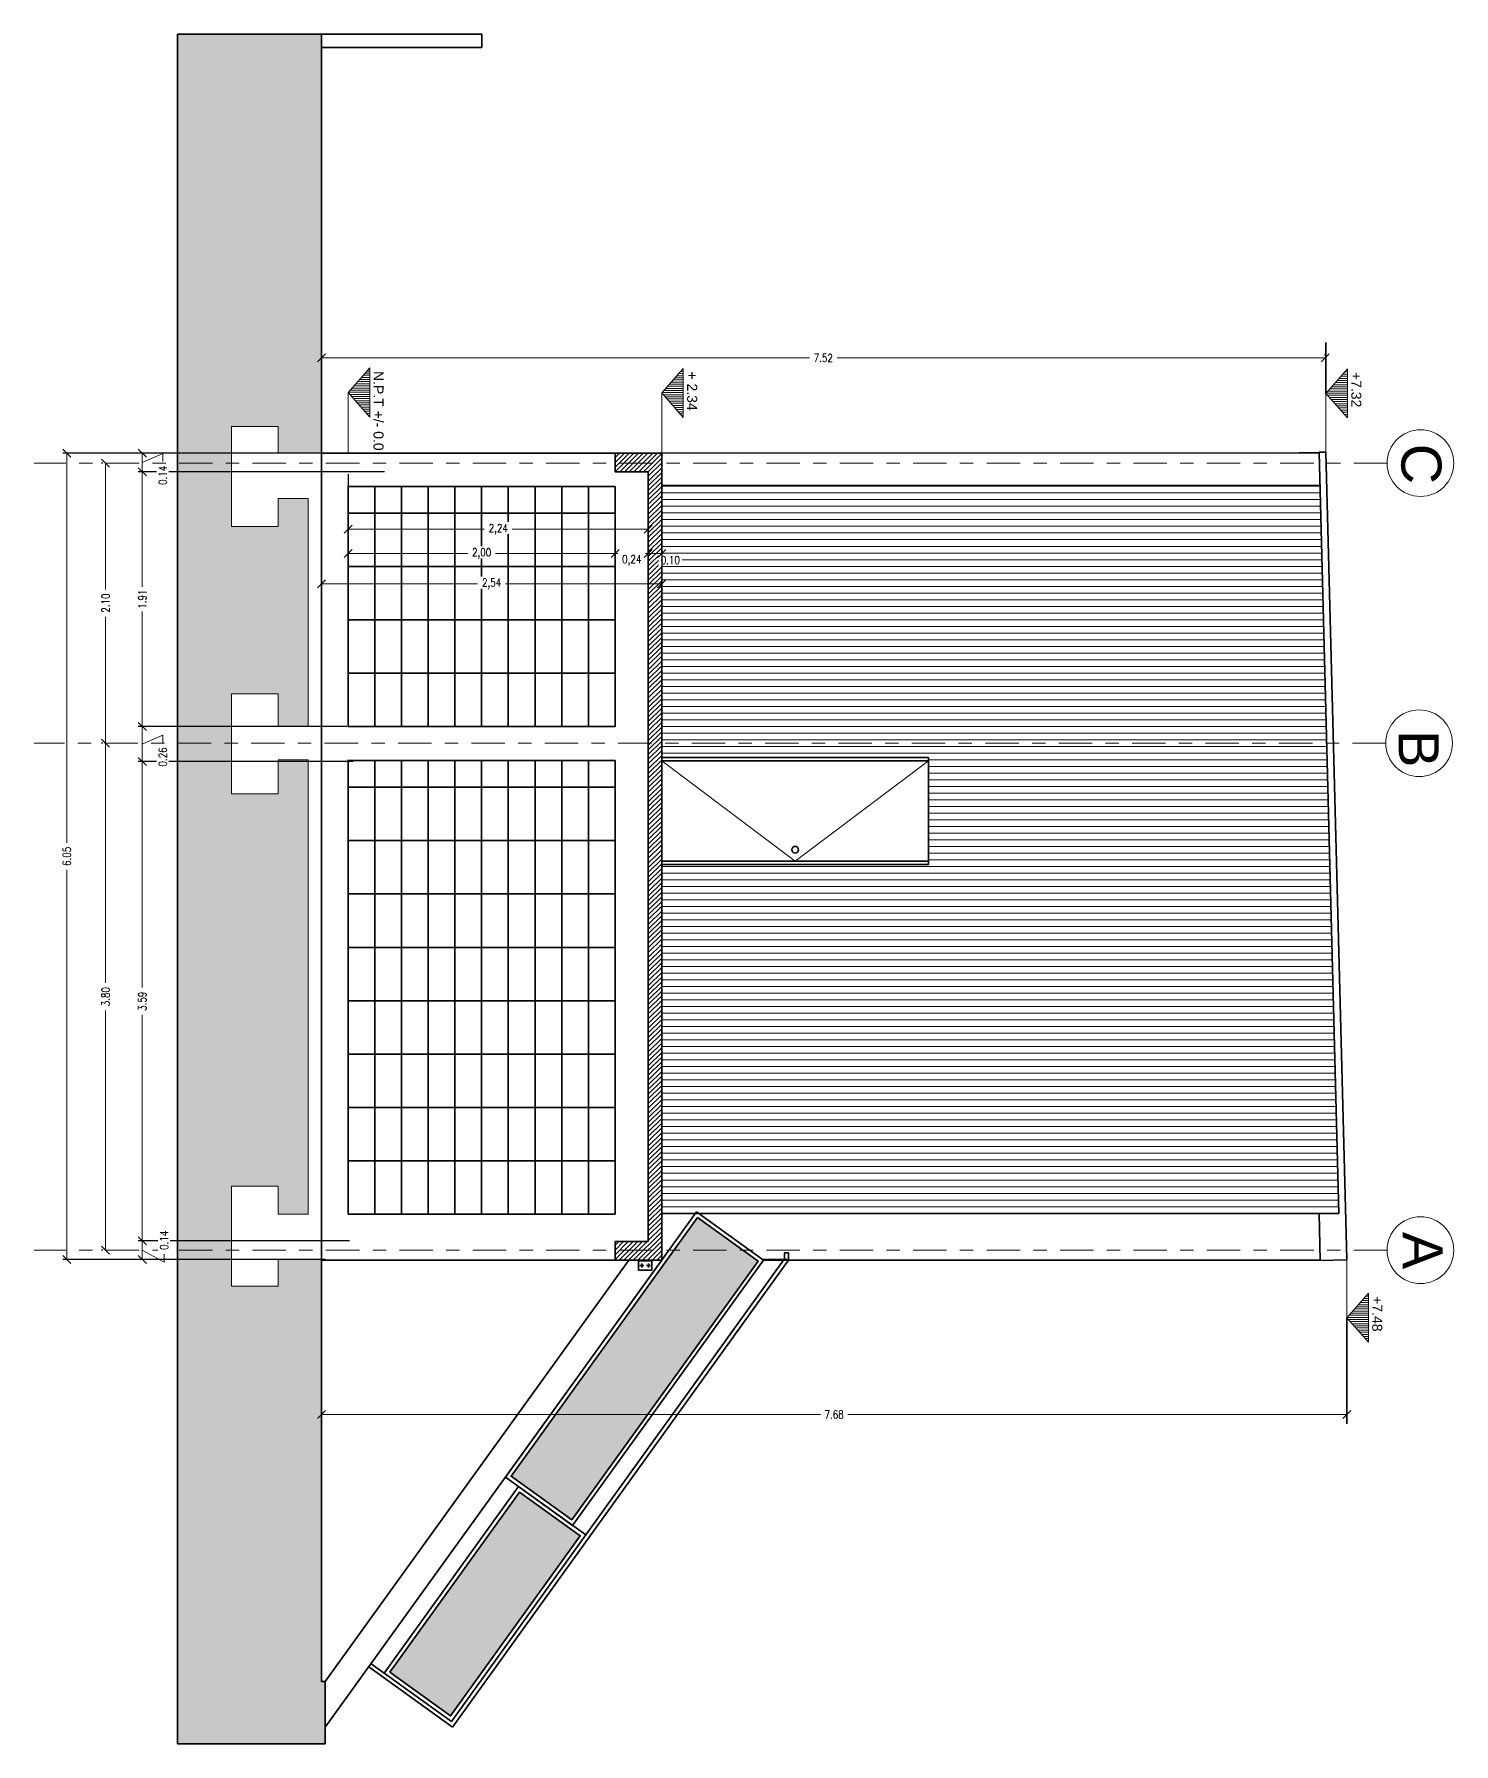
# Model space of a CAD drawing. Header units: metres. Extents: x -89 to 15, y -108 to -10.
# Drawn here: x -74.06 to -63.43, y -22.82 to -10 of the extents above; entities that cross this region are included whole.
import ezdxf

# ---------------------------------------------------------------- set-up
doc = ezdxf.new("R2010")
doc.units = ezdxf.units.M
doc.header["$LTSCALE"] = 5
doc.header["$MEASUREMENT"] = 0
doc.linetypes.add('CENTER', pattern=[2, 1.25, -0.25, 0.25, -0.25])
doc.layers.get('0').update_dxf_attribs({"color": 30})
for name, color, linetype, lineweight in [('A-ANNO-DIMS', 3, 'Continuous', 18), ('A-ANNO-SYMB', 3, 'Continuous', 18), ('A-ANNO-TEXT', 3, 'Continuous', 18), ('A-ELEV-MBE1', 7, 'Continuous', 35), ('A-SECT-MCUT', 7, 'Continuous', 35), ('A-SECT-PATT', 8, 'Continuous', 18)]:
    doc.layers.add(name, color=color, linetype=linetype, lineweight=lineweight)
doc.styles.add('E-ARIAL', font='arial.ttf')
doc.styles.add('E-ROMANS', font='romans.shx', dxfattribs={"width": 0.8})
doc.dimstyles.new('E-0050_TICK_12', dxfattribs={"dimscale": 0.001, "dimtxt": 60, "dimasz": 60, "dimexe": 30, "dimexo": 20, "dimgap": 30, "dimtad": 0, "dimzin": 0, "dimdsep": 46, "dimtxsty": 'E-ROMANS', "dimblk": 'OBLIQUE', "dimcen": 30, "dimclrd": 256, "dimclre": 256, "dimclrt": 256, "dimadec": 0, "dimazin": 0, "dimtfac": 1, "dimtmove": 1, "dimatfit": 3, "dimldrblk": 'OPEN90', "dimfxl": 1, "dimtfill": 1, "dimtolj": 1, "dimtzin": 0, "dimlwd": -1, "dimarcsym": 0})

# ---------------------------------------------------------------- blocks, each defined once
blk = doc.blocks.new('_Oblique')
at = {"color": 0, "linetype": 'ByBlock', "lineweight": -2}
blk.add_line((-0.5, -0.5), (0.5, 0.5), dxfattribs=at)
blk = doc.blocks.new('*D173')
at = {"layer": 'A-ANNO-DIMS', "lineweight": -2, "transparency": 16777216}
for p, q in [((-73.548, -13.22), (-73.558, -13.22)), ((-73.548, -15.32), (-73.558, -15.32))]:
    blk.add_line(p, q, dxfattribs=at)
at = {"layer": 'A-ANNO-DIMS', "transparency": 16777216}
for p, q in [((-73.528, -13.22), (-73.528, -14.167)), ((-73.528, -15.32), (-73.528, -14.373))]:
    blk.add_line(p, q, dxfattribs=at)
at = {"layer": 'A-ANNO-DIMS', "transparency": 16777216, "xscale": 0.06, "yscale": 0.06, "zscale": 0.06}
for p, rotation in [((-73.528, -13.22), 90), ((-73.528, -15.32), 270)]:
    blk.add_blockref('_Oblique', p, dxfattribs=dict(at, rotation=rotation))
at = {"layer": 'A-ANNO-DIMS', "transparency": 16777216, "insert": (-73.528, -14.27), "char_height": 0.06, "attachment_point": 5, "rotation": 90, "style": 'E-ROMANS', "bg_fill": 3, "box_fill_scale": 1.25, "bg_fill_color": 256, "bg_fill_true_color": 13158600, "bg_fill_transparency": 0}
blk.add_mtext('\\A1;2.10', dxfattribs=at)
blk = doc.blocks.new('_Open90')
at = {"color": 0, "linetype": 'ByBlock', "lineweight": -2}
for p, q in [((0, 0), (-1, 0)), ((-0.5, 0.5), (0, 0)), ((0, 0), (-0.5, -0.5))]:
    blk.add_line(p, q, dxfattribs=at)
blk = doc.blocks.new('*D174')
at = {"layer": 'A-ANNO-DIMS', "lineweight": -2, "transparency": 16777216}
for p, q in [((-73.548, -15.32), (-73.558, -15.32)), ((-73.548, -19.12), (-73.558, -19.12))]:
    blk.add_line(p, q, dxfattribs=at)
at = {"layer": 'A-ANNO-DIMS', "transparency": 16777216}
for p, q in [((-73.528, -15.32), (-73.528, -17.117)), ((-73.528, -19.12), (-73.528, -17.323))]:
    blk.add_line(p, q, dxfattribs=at)
at = {"layer": 'A-ANNO-DIMS', "transparency": 16777216, "xscale": 0.06, "yscale": 0.06, "zscale": 0.06}
for p, rotation in [((-73.528, -15.32), 90), ((-73.528, -19.12), 270)]:
    blk.add_blockref('_Oblique', p, dxfattribs=dict(at, rotation=rotation))
at = {"layer": 'A-ANNO-DIMS', "transparency": 16777216, "insert": (-73.528, -17.22), "char_height": 0.06, "attachment_point": 5, "rotation": 90, "style": 'E-ROMANS', "bg_fill": 3, "box_fill_scale": 1.25, "bg_fill_color": 256, "bg_fill_true_color": 13158600, "bg_fill_transparency": 0}
blk.add_mtext('\\A1;3.80', dxfattribs=at)
blk = doc.blocks.new('*D175')
at = {"layer": 'A-ANNO-DIMS', "lineweight": -2, "transparency": 16777216}
for p, q in [((-71.722, -13.285), (-73.283, -13.285)), ((-71.722, -15.195), (-73.283, -15.195))]:
    blk.add_line(p, q, dxfattribs=at)
at = {"layer": 'A-ANNO-DIMS', "transparency": 16777216}
for p, q in [((-73.253, -13.285), (-73.253, -14.147)), ((-73.253, -15.195), (-73.253, -14.333))]:
    blk.add_line(p, q, dxfattribs=at)
at = {"layer": 'A-ANNO-DIMS', "transparency": 16777216, "xscale": 0.06, "yscale": 0.06, "zscale": 0.06}
for p, rotation in [((-73.253, -13.285), 90), ((-73.253, -15.195), 270)]:
    blk.add_blockref('_Oblique', p, dxfattribs=dict(at, rotation=rotation))
at = {"layer": 'A-ANNO-DIMS', "transparency": 16777216, "insert": (-73.253, -14.24), "char_height": 0.06, "attachment_point": 5, "rotation": 90, "style": 'E-ROMANS', "bg_fill": 3, "box_fill_scale": 1.25, "bg_fill_color": 256, "bg_fill_true_color": 13158600, "bg_fill_transparency": 0}
blk.add_mtext('\\A1;1.91', dxfattribs=at)
blk = doc.blocks.new('*D176')
at = {"layer": 'A-ANNO-DIMS', "lineweight": -2, "transparency": 16777216}
for p, q in [((-71.674, -15.458), (-73.283, -15.458)), ((-71.7, -19.05), (-73.283, -19.05))]:
    blk.add_line(p, q, dxfattribs=at)
at = {"layer": 'A-ANNO-DIMS', "transparency": 16777216}
for p, q in [((-73.253, -15.458), (-73.253, -17.152)), ((-73.253, -19.05), (-73.253, -17.356))]:
    blk.add_line(p, q, dxfattribs=at)
at = {"layer": 'A-ANNO-DIMS', "transparency": 16777216, "xscale": 0.06, "yscale": 0.06, "zscale": 0.06}
for p, rotation in [((-73.253, -15.458), 90), ((-73.253, -19.05), 270)]:
    blk.add_blockref('_Oblique', p, dxfattribs=dict(at, rotation=rotation))
at = {"layer": 'A-ANNO-DIMS', "transparency": 16777216, "insert": (-73.253, -17.254), "char_height": 0.06, "attachment_point": 5, "rotation": 90, "style": 'E-ROMANS', "bg_fill": 3, "box_fill_scale": 1.25, "bg_fill_color": 256, "bg_fill_true_color": 13158600, "bg_fill_transparency": 0}
blk.add_mtext('\\A1;3.59', dxfattribs=at)
blk = doc.blocks.new('*D177')
at = {"layer": 'A-ANNO-DIMS', "lineweight": -2, "transparency": 16777216}
for p, q in [((-71.7, -19.05), (-73.283, -19.05)), ((-71.881, -19.19), (-73.283, -19.19))]:
    blk.add_line(p, q, dxfattribs=at)
at = {"layer": 'A-ANNO-DIMS', "transparency": 16777216}
for p, q in [((-73.253, -19.05), (-73.253, -19.19)), ((-73.253, -19.12), (-73.09, -19.21)), ((-73.09, -19.21), (-73.09, -19.15))]:
    blk.add_line(p, q, dxfattribs=at)
at = {"layer": 'A-ANNO-DIMS', "transparency": 16777216, "xscale": 0.06, "yscale": 0.06, "zscale": 0.06}
for p, rotation in [((-73.253, -19.05), 90), ((-73.253, -19.19), 270)]:
    blk.add_blockref('_Oblique', p, dxfattribs=dict(at, rotation=rotation))
at = {"layer": 'A-ANNO-DIMS', "transparency": 16777216, "insert": (-73.09, -19.046), "char_height": 0.06, "attachment_point": 5, "rotation": 90, "style": 'E-ROMANS', "bg_fill": 3, "box_fill_scale": 1.25, "bg_fill_color": 256, "bg_fill_true_color": 13158600, "bg_fill_transparency": 0}
blk.add_mtext('\\A1;0.14', dxfattribs=at)
blk = doc.blocks.new('*D178')
at = {"layer": 'A-ANNO-DIMS', "lineweight": -2, "transparency": 16777216}
for p, q in [((-73.273, -15.195), (-73.283, -15.195)), ((-73.273, -15.458), (-73.283, -15.458))]:
    blk.add_line(p, q, dxfattribs=at)
at = {"layer": 'A-ANNO-DIMS', "transparency": 16777216}
for p, q in [((-73.253, -15.195), (-73.253, -15.458)), ((-73.253, -15.326), (-73.1, -15.26)), ((-73.1, -15.26), (-73.1, -15.32))]:
    blk.add_line(p, q, dxfattribs=at)
at = {"layer": 'A-ANNO-DIMS', "transparency": 16777216, "xscale": 0.06, "yscale": 0.06, "zscale": 0.06}
for p, rotation in [((-73.253, -15.195), 90), ((-73.253, -15.458), 270)]:
    blk.add_blockref('_Oblique', p, dxfattribs=dict(at, rotation=rotation))
at = {"layer": 'A-ANNO-DIMS', "transparency": 16777216, "insert": (-73.1, -15.423), "char_height": 0.06, "attachment_point": 5, "rotation": 90, "style": 'E-ROMANS', "bg_fill": 3, "box_fill_scale": 1.25, "bg_fill_color": 256, "bg_fill_true_color": 13158600, "bg_fill_transparency": 0}
blk.add_mtext('\\A1;0.26', dxfattribs=at)
blk = doc.blocks.new('*D179')
at = {"layer": 'A-ANNO-DIMS', "lineweight": -2, "transparency": 16777216}
for p, q in [((-71.439, -13.145), (-73.283, -13.145)), ((-71.439, -13.285), (-73.283, -13.285))]:
    blk.add_line(p, q, dxfattribs=at)
at = {"layer": 'A-ANNO-DIMS', "transparency": 16777216}
for p, q in [((-73.253, -13.285), (-73.253, -13.145)), ((-73.253, -13.215), (-73.1, -13.147)), ((-73.1, -13.147), (-73.1, -13.207))]:
    blk.add_line(p, q, dxfattribs=at)
at = {"layer": 'A-ANNO-DIMS', "transparency": 16777216, "xscale": 0.06, "yscale": 0.06, "zscale": 0.06}
for p, rotation in [((-73.253, -13.145), 90), ((-73.253, -13.285), 270)]:
    blk.add_blockref('_Oblique', p, dxfattribs=dict(at, rotation=rotation))
at = {"layer": 'A-ANNO-DIMS', "transparency": 16777216, "insert": (-73.1, -13.312), "char_height": 0.06, "attachment_point": 5, "rotation": 90, "style": 'E-ROMANS', "bg_fill": 3, "box_fill_scale": 1.25, "bg_fill_color": 256, "bg_fill_true_color": 13158600, "bg_fill_transparency": 0}
blk.add_mtext('\\A1;0.14', dxfattribs=at)
blk = doc.blocks.new('*D180')
at = {"layer": 'A-ANNO-DIMS', "lineweight": -2, "transparency": 16777216}
for p, q in [((-72.08, -13.145), (-73.849, -13.145)), ((-72.106, -19.19), (-73.849, -19.19))]:
    blk.add_line(p, q, dxfattribs=at)
at = {"layer": 'A-ANNO-DIMS', "transparency": 16777216}
for p, q in [((-73.819, -13.145), (-73.819, -16.066)), ((-73.819, -19.19), (-73.819, -16.27))]:
    blk.add_line(p, q, dxfattribs=at)
at = {"layer": 'A-ANNO-DIMS', "transparency": 16777216, "xscale": 0.06, "yscale": 0.06, "zscale": 0.06}
for p, rotation in [((-73.819, -13.145), 90), ((-73.819, -19.19), 270)]:
    blk.add_blockref('_Oblique', p, dxfattribs=dict(at, rotation=rotation))
at = {"layer": 'A-ANNO-DIMS', "transparency": 16777216, "insert": (-73.819, -16.168), "char_height": 0.06, "attachment_point": 5, "rotation": 90, "style": 'E-ROMANS', "bg_fill": 3, "box_fill_scale": 1.25, "bg_fill_color": 256, "bg_fill_true_color": 13158600, "bg_fill_transparency": 0}
blk.add_mtext('\\A1;6.05', dxfattribs=at)
blk = doc.blocks.new('*D181')
at = {"layer": 'A-ANNO-DIMS', "lineweight": -2, "transparency": 16777216}
for p, q in [((-71.911, -20.275), (-71.911, -20.382)), ((-64.229, -20.275), (-64.229, -20.382))]:
    blk.add_line(p, q, dxfattribs=at)
at = {"layer": 'A-ANNO-DIMS', "transparency": 16777216}
for p, q in [((-71.911, -20.352), (-68.173, -20.352)), ((-64.229, -20.352), (-67.967, -20.352))]:
    blk.add_line(p, q, dxfattribs=at)
at = {"layer": 'A-ANNO-DIMS', "transparency": 16777216, "xscale": 0.06, "yscale": 0.06, "zscale": 0.06, "rotation": 180}
blk.add_blockref('_Oblique', (-71.911, -20.352), dxfattribs=at)
at = {"layer": 'A-ANNO-DIMS', "transparency": 16777216, "xscale": 0.06, "yscale": 0.06, "zscale": 0.06}
blk.add_blockref('_Oblique', (-64.229, -20.352), dxfattribs=at)
at = {"layer": 'A-ANNO-DIMS', "transparency": 16777216, "insert": (-68.07, -20.352), "char_height": 0.06, "attachment_point": 5, "style": 'E-ROMANS', "bg_fill": 3, "box_fill_scale": 1.25, "bg_fill_color": 256, "bg_fill_true_color": 13158600, "bg_fill_transparency": 0}
blk.add_mtext('\\A1;7.68', dxfattribs=at)
blk = doc.blocks.new('*D182')
at = {"layer": 'A-ANNO-DIMS', "lineweight": -2, "transparency": 16777216}
for p, q in [((-71.911, -12.412), (-71.911, -12.402)), ((-64.392, -12.412), (-64.392, -12.402))]:
    blk.add_line(p, q, dxfattribs=at)
at = {"layer": 'A-ANNO-DIMS', "transparency": 16777216}
for p, q in [((-71.911, -12.432), (-68.255, -12.432)), ((-64.392, -12.432), (-68.048, -12.432))]:
    blk.add_line(p, q, dxfattribs=at)
at = {"layer": 'A-ANNO-DIMS', "transparency": 16777216, "xscale": 0.06, "yscale": 0.06, "zscale": 0.06, "rotation": 180}
blk.add_blockref('_Oblique', (-71.911, -12.432), dxfattribs=at)
at = {"layer": 'A-ANNO-DIMS', "transparency": 16777216, "xscale": 0.06, "yscale": 0.06, "zscale": 0.06}
blk.add_blockref('_Oblique', (-64.392, -12.432), dxfattribs=at)
at = {"layer": 'A-ANNO-DIMS', "transparency": 16777216, "insert": (-68.151, -12.432), "char_height": 0.06, "attachment_point": 5, "style": 'E-ROMANS', "bg_fill": 3, "box_fill_scale": 1.25, "bg_fill_color": 256, "bg_fill_true_color": 13158600, "bg_fill_transparency": 0}
blk.add_mtext('\\A1;7.52', dxfattribs=at)
blk = doc.blocks.new('*D243')
at = {"layer": 'A-ANNO-DIMS', "lineweight": -2, "transparency": 16777216}
for p, q in [((-69.462, -13.672), (-69.462, -13.928)), ((-69.362, -13.672), (-69.362, -13.928))]:
    blk.add_line(p, q, dxfattribs=at)
at = {"layer": 'A-ANNO-DIMS', "transparency": 16777216}
blk.add_line((-69.462, -13.898), (-69.362, -13.898), dxfattribs=at)
at = {"layer": 'A-ANNO-DIMS', "transparency": 16777216, "insert": (-69.297, -13.947), "char_height": 0.06, "attachment_point": 5, "style": 'E-ROMANS', "bg_fill": 3, "box_fill_scale": 1.25, "bg_fill_color": 256, "bg_fill_true_color": 13158600, "bg_fill_transparency": 0}
blk.add_mtext('\\A1;0.10', dxfattribs=at)
at = {"layer": 'A-ANNO-DIMS', "transparency": 16777216, "xscale": 0.06, "yscale": 0.06, "zscale": 0.06, "rotation": 180}
blk.add_blockref('_Oblique', (-69.462, -13.898), dxfattribs=at)
at = {"layer": 'A-ANNO-DIMS', "transparency": 16777216, "xscale": 0.06, "yscale": 0.06, "zscale": 0.06}
blk.add_blockref('_Oblique', (-69.362, -13.898), dxfattribs=at)
blk = doc.blocks.new('*D244')
at = {"layer": 'A-ANNO-DIMS', "lineweight": -2, "transparency": 16777216}
for p, q in [((-71.711, -13.302), (-71.711, -13.746)), ((-69.462, -13.337), (-69.462, -13.746))]:
    blk.add_line(p, q, dxfattribs=at)
at = {"layer": 'A-ANNO-DIMS', "transparency": 16777216}
for p, q in [((-71.711, -13.716), (-70.691, -13.716)), ((-69.462, -13.716), (-70.482, -13.716))]:
    blk.add_line(p, q, dxfattribs=at)
at = {"layer": 'A-ANNO-DIMS', "transparency": 16777216, "xscale": 0.06, "yscale": 0.06, "zscale": 0.06, "rotation": 180}
blk.add_blockref('_Oblique', (-71.711, -13.716), dxfattribs=at)
at = {"layer": 'A-ANNO-DIMS', "transparency": 16777216, "xscale": 0.06, "yscale": 0.06, "zscale": 0.06}
blk.add_blockref('_Oblique', (-69.462, -13.716), dxfattribs=at)
at = {"layer": 'A-ANNO-DIMS', "transparency": 16777216, "insert": (-70.586, -13.716), "char_height": 0.06, "attachment_point": 5, "style": 'E-ROMANS', "bg_fill": 3, "box_fill_scale": 1.25, "bg_fill_color": 256, "bg_fill_true_color": 13158600, "bg_fill_transparency": 0}
blk.add_mtext('\\A1;2,24', dxfattribs=at)
blk = doc.blocks.new('*D245')
at = {"layer": 'A-ANNO-DIMS', "lineweight": -2, "transparency": 16777216}
for p, q in [((-71.711, -14.008), (-71.711, -13.868)), ((-69.711, -14.008), (-69.711, -13.868))]:
    blk.add_line(p, q, dxfattribs=at)
at = {"layer": 'A-ANNO-DIMS', "transparency": 16777216}
for p, q in [((-71.711, -13.898), (-70.814, -13.898)), ((-69.711, -13.898), (-70.608, -13.898))]:
    blk.add_line(p, q, dxfattribs=at)
at = {"layer": 'A-ANNO-DIMS', "transparency": 16777216, "xscale": 0.06, "yscale": 0.06, "zscale": 0.06, "rotation": 180}
blk.add_blockref('_Oblique', (-71.711, -13.898), dxfattribs=at)
at = {"layer": 'A-ANNO-DIMS', "transparency": 16777216, "xscale": 0.06, "yscale": 0.06, "zscale": 0.06}
blk.add_blockref('_Oblique', (-69.711, -13.898), dxfattribs=at)
at = {"layer": 'A-ANNO-DIMS', "transparency": 16777216, "insert": (-70.711, -13.898), "char_height": 0.06, "attachment_point": 5, "style": 'E-ROMANS', "bg_fill": 3, "box_fill_scale": 1.25, "bg_fill_color": 256, "bg_fill_true_color": 13158600, "bg_fill_transparency": 0}
blk.add_mtext('\\A1;2,00', dxfattribs=at)
blk = doc.blocks.new('*D246')
at = {"layer": 'A-ANNO-DIMS', "transparency": 16777216}
for p, q in [((-69.711, -13.898), (-69.691, -13.898)), ((-69.462, -13.898), (-69.482, -13.898))]:
    blk.add_line(p, q, dxfattribs=at)
at = {"layer": 'A-ANNO-DIMS', "lineweight": -2, "transparency": 16777216}
for p, q in [((-69.711, -13.918), (-69.711, -13.928)), ((-69.462, -13.878), (-69.462, -13.868))]:
    blk.add_line(p, q, dxfattribs=at)
at = {"layer": 'A-ANNO-DIMS', "transparency": 16777216, "insert": (-69.586, -13.949), "char_height": 0.06, "attachment_point": 5, "style": 'E-ROMANS', "bg_fill": 3, "box_fill_scale": 1.25, "bg_fill_color": 256, "bg_fill_true_color": 13158600, "bg_fill_transparency": 0}
blk.add_mtext('\\A1;0,24', dxfattribs=at)
at = {"layer": 'A-ANNO-DIMS', "transparency": 16777216, "xscale": 0.06, "yscale": 0.06, "zscale": 0.06, "rotation": 180}
blk.add_blockref('_Oblique', (-69.711, -13.898), dxfattribs=at)
at = {"layer": 'A-ANNO-DIMS', "transparency": 16777216, "xscale": 0.06, "yscale": 0.06, "zscale": 0.06}
blk.add_blockref('_Oblique', (-69.462, -13.898), dxfattribs=at)
blk = doc.blocks.new('*D247')
at = {"layer": 'A-ANNO-DIMS', "lineweight": -2, "transparency": 16777216}
for p, q in [((-71.911, -13.142), (-71.911, -14.155)), ((-69.362, -13.142), (-69.362, -14.155))]:
    blk.add_line(p, q, dxfattribs=at)
at = {"layer": 'A-ANNO-DIMS', "transparency": 16777216}
for p, q in [((-71.911, -14.125), (-70.741, -14.125)), ((-69.362, -14.125), (-70.532, -14.125))]:
    blk.add_line(p, q, dxfattribs=at)
at = {"layer": 'A-ANNO-DIMS', "transparency": 16777216, "xscale": 0.06, "yscale": 0.06, "zscale": 0.06, "rotation": 180}
blk.add_blockref('_Oblique', (-71.911, -14.125), dxfattribs=at)
at = {"layer": 'A-ANNO-DIMS', "transparency": 16777216, "xscale": 0.06, "yscale": 0.06, "zscale": 0.06}
blk.add_blockref('_Oblique', (-69.362, -14.125), dxfattribs=at)
at = {"layer": 'A-ANNO-DIMS', "transparency": 16777216, "insert": (-70.636, -14.125), "char_height": 0.06, "attachment_point": 5, "style": 'E-ROMANS', "bg_fill": 3, "box_fill_scale": 1.25, "bg_fill_color": 256, "bg_fill_true_color": 13158600, "bg_fill_transparency": 0}
blk.add_mtext('\\A1;2,54', dxfattribs=at)

msp = doc.modelspace()

# ---------------------------------------------------------------- hatches: boundary and pattern name
at = {"layer": 'A-SECT-PATT'}
h = msp.add_hatch(dxfattribs=at)
h.set_pattern_fill('ANSI31', color=256, scale=0.005, angle=135, style=0)
h.set_pattern_definition([(180, (-201.02729, -217.177757), (-3e-17, -0.015875), [])])
h.paths.add_polyline_path([(-69.2, -12.51), (-69.362, -12.694), (-69.2, -12.878)])
h = msp.add_hatch(dxfattribs=at)
h.set_pattern_fill('ANSI31', color=256, scale=0.005, angle=135, style=0)
h.set_pattern_definition([(180, (-196.050783, -217.181784), (-3e-17, -0.015875), [])])
h.paths.add_polyline_path([(-64.223, -12.514), (-64.386, -12.698), (-64.223, -12.882)])
h = msp.add_hatch(dxfattribs=at)
h.set_pattern_fill('ANSI31', color=256, scale=0.2, style=0)
h.set_pattern_definition([(45, (-50.138073, -5.202707), (-0.01767767, 0.01767767), [])])
h.paths.add_polyline_path([(-69.362, -13.285), (-69.362, -13.285), (-69.362, -13.145), (-69.711, -13.145), (-69.711, -13.285), (-69.462, -13.285), (-69.462, -19.055), (-69.711, -19.055), (-69.711, -19.195), (-69.362, -19.195), (-69.362, -19.055)])
h = msp.add_hatch(dxfattribs=at)
h.set_pattern_fill('ANSI31', color=256, scale=0.4, angle=45, style=0)
h.set_pattern_definition([(360, (-0.00141, 67.955906), (6e-17, 0.05), [])])
h.paths.add_polyline_path([(-64.289, -18.845), (-64.431, -13.389), (-69.362, -13.389), (-69.362, -15.428), (-67.362, -15.428), (-67.362, -16.228), (-69.362, -16.228), (-69.362, -18.845), (-69.11, -18.845), (-69.101, -18.833), (-69.084, -18.845)])
h = msp.add_hatch(dxfattribs=at)
h.set_pattern_fill('DOTS', color=256, scale=0.4, angle=272.9169, style=0)
h.set_pattern_definition([(272.91694, (-50.138073, -5.202707), (0.025603712, -0.011211598), [0, -0.025])])
h.paths.add_polyline_path([(-70.427, -20.934), (-71.399, -22.284), (-70.944, -22.611), (-69.972, -21.261)])
h.paths.add_polyline_path([(-69.094, -18.875), (-70.49, -20.815), (-70.036, -21.142), (-68.64, -19.202)])
h = msp.add_hatch(dxfattribs=at)
h.set_pattern_fill('ANSI31', color=256, scale=0.005, angle=135, style=0)
h.set_pattern_definition([(180, (-195.894342, -224.109838), (-3e-17, -0.015875), [])])
h.paths.add_polyline_path([(-64.067, -19.442), (-64.229, -19.626), (-64.067, -19.81)])

# ---------------------------------------------------------------- linework, layer by layer
at = {"layer": 'A-ANNO-SYMB', "ltscale": 0.003}
for p, q in [((-72.236, -12.946), (-72.586, -12.946)), ((-72.586, -13.696), (-72.586, -12.946)), ((-72.236, -13.145), (-72.236, -12.946)), ((-72.086, -13.145), (-72.236, -13.145)), ((-71.911, -13.145), (-72.161, -13.145)), ((-72.236, -13.696), (-72.236, -13.486)), ((-72.086, -13.486), (-72.236, -13.486)), ((-72.011, -13.486), (-72.161, -13.486)), ((-72.011, -15.195), (-72.011, -13.486)), ((-72.236, -13.696), (-72.586, -13.696)), ((-72.236, -14.95), (-72.586, -14.95)), ((-72.586, -15.7), (-72.586, -14.95)), ((-72.236, -15.149), (-72.236, -14.95)), ((-72.236, -15.195), (-72.236, -15.149)), ((-72.011, -15.195), (-72.236, -15.195)), ((-72.011, -15.445), (-72.236, -15.445)), ((-72.236, -15.491), (-72.236, -15.445)), ((-72.236, -15.7), (-72.236, -15.491)), ((-72.01, -18.851), (-72.011, -15.445)), ((-72.236, -15.7), (-72.586, -15.7)), ((-72.236, -18.64), (-72.586, -18.64)), ((-72.586, -18.64), (-72.586, -19.39)), ((-72.236, -18.64), (-72.236, -18.85)), ((-72.01, -18.85), (-72.236, -18.85)), ((-72.086, -19.19), (-72.236, -19.19)), ((-72.236, -19.19), (-72.236, -19.39)), ((-71.911, -19.19), (-72.161, -19.19)), ((-72.236, -19.39), (-72.586, -19.39))]:
    msp.add_line(p, q, dxfattribs=at)
at = {"layer": 'A-ANNO-SYMB'}
for points in [[(-69.362, -12.694), (-69.2, -12.51), (-69.2, -12.878)], [(-64.386, -12.698), (-64.223, -12.514), (-64.223, -12.882)], [(-64.229, -19.626), (-64.067, -19.442), (-64.067, -19.81)]]:
    msp.add_lwpolyline(points, close=True, dxfattribs=at)
for points in [[(-69.362, -13.145), (-69.362, -13.145), (-69.362, -12.692), (-69.362, -12.692)], [(-64.386, -12.698), (-64.386, -12.698), (-64.386, -12.857), (-64.386, -13.178)], [(-64.229, -19.192), (-64.229, -19.192), (-64.229, -19.466), (-64.229, -19.626)]]:
    msp.add_lwpolyline(points, dxfattribs=at)
at = {"layer": 'A-ANNO-SYMB', "linetype": 'CENTER', "ltscale": 0.04}
for points in [[(-63.927, -13.22), (-74.063, -13.22)], [(-63.937, -15.32), (-74.063, -15.32)], [(-63.927, -19.12), (-74.063, -19.12)]]:
    msp.add_lwpolyline(points, dxfattribs=at)
at = {"layer": 'A-ANNO-SYMB', "ltscale": 0.003, "extrusion": (4.76006e-31, 4.44089e-16, -1)}
msp.add_lwpolyline([(67.362, -15.453), (68.362, -16.203), (69.362, -15.453)], dxfattribs=at)
at = {"layer": 'A-ANNO-SYMB'}
for centre in [(-63.677, -13.22), (-63.687, -15.32), (-63.677, -19.12)]:
    msp.add_circle(centre, 0.25, dxfattribs=at)
at = {"layer": 'A-ELEV-MBE1'}
for p, q in [((-72.99, -22.82), (-72.99, -10.005)), ((-71.911, -10.005), (-72.99, -10.005)), ((-71.911, -13.145), (-71.911, -10.005)), ((-70.709, -10.005), (-71.911, -10.005)), ((-71.911, -10.105), (-70.709, -10.105)), ((-70.709, -10.005), (-71.811, -10.005)), ((-71.811, -10.105), (-70.709, -10.105)), ((-70.709, -10.105), (-70.709, -10.005)), ((-70.709, -10.105), (-70.709, -10.005)), ((-69.711, -13.145), (-71.911, -13.145)), ((-64.585, -13.142), (-64.437, -13.142)), ((-64.437, -13.138), (-64.289, -18.845)), ((-64.387, -13.138), (-64.437, -13.138)), ((-69.711, -13.23), (-69.711, -13.28)), ((-71.711, -13.388), (-71.711, -15.195)), ((-64.431, -13.389), (-69.362, -13.389)), ((-71.711, -15.445), (-71.711, -18.85)), ((-67.362, -16.228), (-67.362, -15.428)), ((-64.428, -19.197), (-64.435, -18.845)), ((-64.289, -18.845), (-64.435, -18.845)), ((-71.911, -22.353), (-71.911, -19.195)), ((-69.711, -19.195), (-71.911, -19.195)), ((-69.608, -19.195), (-71.882, -22.353)), ((-69.362, -19.195), (-71.882, -22.695)), ((-68.448, -19.195), (-70.937, -22.653)), ((-68.412, -19.195), (-70.93, -22.695)), ((-69.608, -19.195), (-69.362, -19.195)), ((-69.535, -19.27), (-69.535, -19.195)), ((-69.435, -19.2), (-69.535, -19.2)), ((-69.51, -19.25), (-69.51, -19.22)), ((-69.46, -19.25), (-69.46, -19.22)), ((-69.435, -19.27), (-69.435, -19.195)), ((-68.605, -19.19), (-68.412, -19.19)), ((-68.598, -19.195), (-68.412, -19.195)), ((-68.412, -19.195), (-68.412, -19.19)), ((-64.428, -19.197), (-64.229, -19.192)), ((-69.435, -19.27), (-69.535, -19.27)), ((-69.495, -19.235), (-69.525, -19.235)), ((-69.475, -19.235), (-69.445, -19.235)), ((-70.93, -22.695), (-71.557, -22.244)), ((-70.937, -22.653), (-71.539, -22.22)), ((-71.882, -22.353), (-71.911, -22.353)), ((-71.882, -22.353), (-71.882, -22.82)), ((-71.882, -22.82), (-72.99, -22.82)), ((-71.882, -22.82), (-72.99, -22.82))]:
    msp.add_line(p, q, dxfattribs=at)
at = {"layer": 'A-ELEV-MBE1', "extrusion": (4.76006e-31, 4.44089e-16, -1)}
for p, q in [((-67.362, -15.428), (-69.362, -15.428)), ((-69.362, -16.228), (-69.362, -15.428)), ((-69.362, -15.453), (-67.362, -15.453)), ((-69.362, -15.453), (-67.362, -15.453)), ((-69.362, -16.203), (-69.362, -15.453)), ((-69.362, -16.203), (-69.362, -15.453)), ((-69.362, -16.203), (-69.362, -15.453)), ((-67.362, -16.203), (-67.362, -15.453)), ((-67.362, -16.203), (-69.362, -16.203)), ((-67.362, -16.203), (-69.362, -16.203)), ((-69.362, -16.228), (-67.362, -16.228))]:
    msp.add_line(p, q, dxfattribs=at)
at = {"layer": 'A-ELEV-MBE1'}
for points in [[(-71.911, -13.145), (-71.911, -19.195)], [(-69.362, -13.145), (-69.362, -13.145), (-64.585, -13.142), (-64.585, -13.142)], [(-64.387, -13.138), (-64.229, -19.19), (-64.229, -19.19), (-64.229, -19.19), (-64.229, -19.19), (-64.229, -19.19), (-64.229, -19.19)], [(-69.362, -18.845), (-64.435, -18.845)], [(-64.428, -19.194), (-68.412, -19.195)]]:
    msp.add_lwpolyline(points, dxfattribs=at)
for points in [[(-71.511, -13.395), (-71.511, -13.595), (-71.711, -13.595), (-71.711, -13.395)], [(-71.311, -13.395), (-71.311, -13.595), (-71.511, -13.595), (-71.511, -13.395)], [(-71.111, -13.395), (-71.111, -13.595), (-71.311, -13.595), (-71.311, -13.395)], [(-70.911, -13.395), (-70.911, -13.595), (-71.111, -13.595), (-71.111, -13.395)], [(-70.711, -13.395), (-70.711, -13.595), (-70.911, -13.595), (-70.911, -13.395)], [(-70.511, -13.395), (-70.511, -13.595), (-70.711, -13.595), (-70.711, -13.395)], [(-70.311, -13.395), (-70.311, -13.595), (-70.511, -13.595), (-70.511, -13.395)], [(-70.111, -13.395), (-70.111, -13.595), (-70.311, -13.595), (-70.311, -13.395)], [(-69.911, -13.395), (-69.911, -13.595), (-70.111, -13.595), (-70.111, -13.395)], [(-69.711, -13.395), (-69.711, -13.595), (-69.911, -13.595), (-69.911, -13.395)], [(-71.511, -13.595), (-71.511, -13.995), (-71.711, -13.995), (-71.711, -13.595)], [(-71.311, -13.595), (-71.311, -13.995), (-71.511, -13.995), (-71.511, -13.595)], [(-71.111, -13.595), (-71.111, -13.995), (-71.311, -13.995), (-71.311, -13.595)], [(-70.911, -13.595), (-70.911, -13.995), (-71.111, -13.995), (-71.111, -13.595)], [(-70.711, -13.595), (-70.711, -13.995), (-70.911, -13.995), (-70.911, -13.595)], [(-70.511, -13.595), (-70.511, -13.995), (-70.711, -13.995), (-70.711, -13.595)], [(-70.311, -13.595), (-70.311, -13.995), (-70.511, -13.995), (-70.511, -13.595)], [(-70.111, -13.595), (-70.111, -13.995), (-70.311, -13.995), (-70.311, -13.595)], [(-69.911, -13.595), (-69.911, -13.995), (-70.111, -13.995), (-70.111, -13.595)], [(-69.711, -13.595), (-69.711, -13.995), (-69.911, -13.995), (-69.911, -13.595)], [(-71.511, -13.995), (-71.511, -14.395), (-71.711, -14.395), (-71.711, -13.995)], [(-71.311, -13.995), (-71.311, -14.395), (-71.511, -14.395), (-71.511, -13.995)], [(-71.111, -13.995), (-71.111, -14.395), (-71.311, -14.395), (-71.311, -13.995)], [(-70.911, -13.995), (-70.911, -14.395), (-71.111, -14.395), (-71.111, -13.995)], [(-70.711, -13.995), (-70.711, -14.395), (-70.911, -14.395), (-70.911, -13.995)], [(-70.511, -13.995), (-70.511, -14.395), (-70.711, -14.395), (-70.711, -13.995)], [(-70.311, -13.995), (-70.311, -14.395), (-70.511, -14.395), (-70.511, -13.995)], [(-70.111, -13.995), (-70.111, -14.395), (-70.311, -14.395), (-70.311, -13.995)], [(-69.911, -13.995), (-69.911, -14.395), (-70.111, -14.395), (-70.111, -13.995)], [(-69.711, -13.995), (-69.711, -14.395), (-69.911, -14.395), (-69.911, -13.995)], [(-71.511, -14.395), (-71.511, -14.795), (-71.711, -14.795), (-71.711, -14.395)], [(-71.311, -14.395), (-71.311, -14.795), (-71.511, -14.795), (-71.511, -14.395)], [(-71.111, -14.395), (-71.111, -14.795), (-71.311, -14.795), (-71.311, -14.395)], [(-70.911, -14.395), (-70.911, -14.795), (-71.111, -14.795), (-71.111, -14.395)], [(-70.711, -14.395), (-70.711, -14.795), (-70.911, -14.795), (-70.911, -14.395)], [(-70.511, -14.395), (-70.511, -14.795), (-70.711, -14.795), (-70.711, -14.395)], [(-70.311, -14.395), (-70.311, -14.795), (-70.511, -14.795), (-70.511, -14.395)], [(-70.111, -14.395), (-70.111, -14.795), (-70.311, -14.795), (-70.311, -14.395)], [(-69.911, -14.395), (-69.911, -14.795), (-70.111, -14.795), (-70.111, -14.395)], [(-69.711, -14.395), (-69.711, -14.795), (-69.911, -14.795), (-69.911, -14.395)], [(-71.511, -14.795), (-71.511, -15.195), (-71.711, -15.195), (-71.711, -14.795)], [(-71.311, -14.795), (-71.311, -15.195), (-71.511, -15.195), (-71.511, -14.795)], [(-71.111, -14.795), (-71.111, -15.195), (-71.311, -15.195), (-71.311, -14.795)], [(-70.911, -14.795), (-70.911, -15.195), (-71.111, -15.195), (-71.111, -14.795)], [(-70.711, -14.795), (-70.711, -15.195), (-70.911, -15.195), (-70.911, -14.795)], [(-70.511, -14.795), (-70.511, -15.195), (-70.711, -15.195), (-70.711, -14.795)], [(-70.311, -14.795), (-70.311, -15.195), (-70.511, -15.195), (-70.511, -14.795)], [(-70.111, -14.795), (-70.111, -15.195), (-70.311, -15.195), (-70.311, -14.795)], [(-69.911, -14.795), (-69.911, -15.195), (-70.111, -15.195), (-70.111, -14.795)], [(-69.711, -14.795), (-69.711, -15.195), (-69.911, -15.195), (-69.911, -14.795)], [(-71.511, -15.45), (-71.511, -15.65), (-71.711, -15.65), (-71.711, -15.45)], [(-71.311, -15.45), (-71.311, -15.65), (-71.511, -15.65), (-71.511, -15.45)], [(-71.111, -15.45), (-71.111, -15.65), (-71.311, -15.65), (-71.311, -15.45)], [(-70.911, -15.45), (-70.911, -15.65), (-71.111, -15.65), (-71.111, -15.45)], [(-70.711, -15.45), (-70.711, -15.65), (-70.911, -15.65), (-70.911, -15.45)], [(-70.511, -15.45), (-70.511, -15.65), (-70.711, -15.65), (-70.711, -15.45)], [(-70.311, -15.45), (-70.311, -15.65), (-70.511, -15.65), (-70.511, -15.45)], [(-70.111, -15.45), (-70.111, -15.65), (-70.311, -15.65), (-70.311, -15.45)], [(-69.911, -15.45), (-69.911, -15.65), (-70.111, -15.65), (-70.111, -15.45)], [(-69.711, -15.45), (-69.711, -15.65), (-69.911, -15.65), (-69.911, -15.45)], [(-71.511, -15.65), (-71.511, -16.05), (-71.711, -16.05), (-71.711, -15.65)], [(-71.311, -15.65), (-71.311, -16.05), (-71.511, -16.05), (-71.511, -15.65)], [(-71.111, -15.65), (-71.111, -16.05), (-71.311, -16.05), (-71.311, -15.65)], [(-70.911, -15.65), (-70.911, -16.05), (-71.111, -16.05), (-71.111, -15.65)], [(-70.711, -15.65), (-70.711, -16.05), (-70.911, -16.05), (-70.911, -15.65)], [(-70.511, -15.65), (-70.511, -16.05), (-70.711, -16.05), (-70.711, -15.65)], [(-70.311, -15.65), (-70.311, -16.05), (-70.511, -16.05), (-70.511, -15.65)], [(-70.111, -15.65), (-70.111, -16.05), (-70.311, -16.05), (-70.311, -15.65)], [(-69.911, -15.65), (-69.911, -16.05), (-70.111, -16.05), (-70.111, -15.65)], [(-69.711, -15.65), (-69.711, -16.05), (-69.911, -16.05), (-69.911, -15.65)], [(-71.511, -16.05), (-71.511, -16.45), (-71.711, -16.45), (-71.711, -16.05)], [(-71.311, -16.05), (-71.311, -16.45), (-71.511, -16.45), (-71.511, -16.05)], [(-71.111, -16.05), (-71.111, -16.45), (-71.311, -16.45), (-71.311, -16.05)], [(-70.911, -16.05), (-70.911, -16.45), (-71.111, -16.45), (-71.111, -16.05)], [(-70.711, -16.05), (-70.711, -16.45), (-70.911, -16.45), (-70.911, -16.05)], [(-70.511, -16.05), (-70.511, -16.45), (-70.711, -16.45), (-70.711, -16.05)], [(-70.311, -16.05), (-70.311, -16.45), (-70.511, -16.45), (-70.511, -16.05)], [(-70.111, -16.05), (-70.111, -16.45), (-70.311, -16.45), (-70.311, -16.05)], [(-69.911, -16.05), (-69.911, -16.45), (-70.111, -16.45), (-70.111, -16.05)], [(-69.711, -16.05), (-69.711, -16.45), (-69.911, -16.45), (-69.911, -16.05)], [(-71.511, -16.45), (-71.511, -16.85), (-71.711, -16.85), (-71.711, -16.45)], [(-71.311, -16.45), (-71.311, -16.85), (-71.511, -16.85), (-71.511, -16.45)], [(-71.111, -16.45), (-71.111, -16.85), (-71.311, -16.85), (-71.311, -16.45)], [(-70.911, -16.45), (-70.911, -16.85), (-71.111, -16.85), (-71.111, -16.45)], [(-70.711, -16.45), (-70.711, -16.85), (-70.911, -16.85), (-70.911, -16.45)], [(-70.511, -16.45), (-70.511, -16.85), (-70.711, -16.85), (-70.711, -16.45)], [(-70.311, -16.45), (-70.311, -16.85), (-70.511, -16.85), (-70.511, -16.45)], [(-70.111, -16.45), (-70.111, -16.85), (-70.311, -16.85), (-70.311, -16.45)], [(-69.911, -16.45), (-69.911, -16.85), (-70.111, -16.85), (-70.111, -16.45)], [(-69.711, -16.45), (-69.711, -16.85), (-69.911, -16.85), (-69.911, -16.45)], [(-71.511, -16.85), (-71.511, -17.25), (-71.711, -17.25), (-71.711, -16.85)], [(-71.311, -16.85), (-71.311, -17.25), (-71.511, -17.25), (-71.511, -16.85)], [(-71.111, -16.85), (-71.111, -17.25), (-71.311, -17.25), (-71.311, -16.85)], [(-70.911, -16.85), (-70.911, -17.25), (-71.111, -17.25), (-71.111, -16.85)], [(-70.711, -16.85), (-70.711, -17.25), (-70.911, -17.25), (-70.911, -16.85)], [(-70.511, -16.85), (-70.511, -17.25), (-70.711, -17.25), (-70.711, -16.85)], [(-70.311, -16.85), (-70.311, -17.25), (-70.511, -17.25), (-70.511, -16.85)], [(-70.111, -16.85), (-70.111, -17.25), (-70.311, -17.25), (-70.311, -16.85)], [(-69.911, -16.85), (-69.911, -17.25), (-70.111, -17.25), (-70.111, -16.85)], [(-69.711, -16.85), (-69.711, -17.25), (-69.911, -17.25), (-69.911, -16.85)], [(-71.511, -17.25), (-71.511, -17.65), (-71.711, -17.65), (-71.711, -17.25)], [(-71.311, -17.25), (-71.311, -17.65), (-71.511, -17.65), (-71.511, -17.25)], [(-71.111, -17.25), (-71.111, -17.65), (-71.311, -17.65), (-71.311, -17.25)], [(-70.911, -17.25), (-70.911, -17.65), (-71.111, -17.65), (-71.111, -17.25)], [(-70.711, -17.25), (-70.711, -17.65), (-70.911, -17.65), (-70.911, -17.25)], [(-70.511, -17.25), (-70.511, -17.65), (-70.711, -17.65), (-70.711, -17.25)], [(-70.311, -17.25), (-70.311, -17.65), (-70.511, -17.65), (-70.511, -17.25)], [(-70.111, -17.25), (-70.111, -17.65), (-70.311, -17.65), (-70.311, -17.25)], [(-69.911, -17.25), (-69.911, -17.65), (-70.111, -17.65), (-70.111, -17.25)], [(-69.711, -17.25), (-69.711, -17.65), (-69.911, -17.65), (-69.911, -17.25)], [(-71.311, -17.65), (-71.311, -18.05), (-71.511, -18.05), (-71.511, -17.65)], [(-71.111, -17.65), (-71.111, -18.05), (-71.311, -18.05), (-71.311, -17.65)], [(-70.911, -17.65), (-70.911, -18.05), (-71.111, -18.05), (-71.111, -17.65)], [(-70.711, -17.65), (-70.711, -18.05), (-70.911, -18.05), (-70.911, -17.65)], [(-70.511, -17.65), (-70.511, -18.05), (-70.711, -18.05), (-70.711, -17.65)], [(-70.311, -17.65), (-70.311, -18.05), (-70.511, -18.05), (-70.511, -17.65)], [(-70.111, -17.65), (-70.111, -18.05), (-70.311, -18.05), (-70.311, -17.65)], [(-69.911, -17.65), (-69.911, -18.05), (-70.111, -18.05), (-70.111, -17.65)], [(-69.711, -17.65), (-69.711, -18.05), (-69.911, -18.05), (-69.911, -17.65)], [(-71.511, -18.05), (-71.511, -18.45), (-71.711, -18.45), (-71.711, -18.05)], [(-71.311, -18.05), (-71.311, -18.45), (-71.511, -18.45), (-71.511, -18.05)], [(-71.111, -18.05), (-71.111, -18.45), (-71.311, -18.45), (-71.311, -18.05)], [(-70.911, -18.05), (-70.911, -18.45), (-71.111, -18.45), (-71.111, -18.05)], [(-70.711, -18.05), (-70.711, -18.45), (-70.911, -18.45), (-70.911, -18.05)], [(-70.511, -18.05), (-70.511, -18.45), (-70.711, -18.45), (-70.711, -18.05)], [(-70.311, -18.05), (-70.311, -18.45), (-70.511, -18.45), (-70.511, -18.05)], [(-70.111, -18.05), (-70.111, -18.45), (-70.311, -18.45), (-70.311, -18.05)], [(-69.911, -18.05), (-69.911, -18.45), (-70.111, -18.45), (-70.111, -18.05)], [(-69.711, -18.05), (-69.711, -18.45), (-69.911, -18.45), (-69.911, -18.05)], [(-71.511, -18.45), (-71.511, -18.85), (-71.711, -18.85), (-71.711, -18.45)], [(-71.311, -18.45), (-71.311, -18.85), (-71.511, -18.85), (-71.511, -18.45)], [(-71.111, -18.45), (-71.111, -18.85), (-71.311, -18.85), (-71.311, -18.45)], [(-70.911, -18.45), (-70.911, -18.85), (-71.111, -18.85), (-71.111, -18.45)], [(-70.711, -18.45), (-70.711, -18.85), (-70.911, -18.85), (-70.911, -18.45)], [(-70.511, -18.45), (-70.511, -18.85), (-70.711, -18.85), (-70.711, -18.45)], [(-70.311, -18.45), (-70.311, -18.85), (-70.511, -18.85), (-70.511, -18.45)], [(-70.111, -18.45), (-70.111, -18.85), (-70.311, -18.85), (-70.311, -18.45)], [(-69.911, -18.45), (-69.911, -18.85), (-70.111, -18.85), (-70.111, -18.45)], [(-69.711, -18.45), (-69.711, -18.85), (-69.911, -18.85), (-69.911, -18.45)], [(-69.101, -18.833), (-68.598, -19.195), (-70.029, -21.184), (-70.532, -20.821)], [(-69.094, -18.875), (-68.64, -19.202), (-70.036, -21.142), (-70.49, -20.815)], [(-68.442, -19.19), (-68.412, -19.19), (-68.412, -19.14), (-68.442, -19.14)], [(-71.441, -22.291), (-70.434, -20.892), (-69.931, -21.254), (-70.937, -22.653)], [(-71.399, -22.284), (-70.427, -20.934), (-69.972, -21.261), (-70.944, -22.611)]]:
    msp.add_lwpolyline(points, close=True, dxfattribs=at)
at = {"layer": 'A-ELEV-MBE1', "extrusion": (4.76006e-31, 4.44089e-16, -1)}
msp.add_circle((68.362, -16.118), 0.025, dxfattribs=at)
at = {"layer": 'A-ELEV-MBE1'}
for centre in [(-69.51, -19.235), (-69.46, -19.235)]:
    msp.add_circle(centre, 0.005, dxfattribs=at)
at = {"layer": 'A-SECT-MCUT'}
for p, q in [((-69.711, -19.195), (-69.711, -19.055)), ((-69.711, -19.055), (-69.462, -19.055)), ((-69.362, -19.055), (-69.362, -19.195)), ((-69.362, -19.195), (-69.711, -19.195))]:
    msp.add_line(p, q, dxfattribs=at)
for points in [[(-69.462, -13.285), (-69.711, -13.285), (-69.711, -13.145), (-69.362, -13.145), (-69.362, -13.285)], [(-69.462, -19.055), (-69.462, -13.285)], [(-69.362, -13.285), (-69.362, -13.285), (-69.362, -19.055)]]:
    msp.add_lwpolyline(points, dxfattribs=at)

# ---------------------------------------------------------------- texts
at = {"layer": 'A-ANNO-TEXT', "style": 'E-ARIAL'}
for s, height, p in [('+ 2.34', 0.075, (-69.171, -12.533)), ('+7.32', 0.075, (-64.195, -12.537)), ('C', 0.3, (-63.82, -13.075)), ('B', 0.3, (-63.84, -15.222)), ('A', 0.3, (-63.81, -18.983)), ('+7.48', 0.075, (-64.038, -19.465))]:
    msp.add_text(s, height=height, rotation=270, dxfattribs=at).set_placement(p)

# ---------------------------------------------------------------- next in the draw order: dimensions: what is measured, and where the dimension line sits
at = {"layer": 'A-ANNO-DIMS'}
for base, p1, p2, picture, middle in [((-71.911, -12.432), (-64.392, -12.432), (-71.911, -12.432), '*D182', (-68.151, -12.432)), ((-71.911, -20.352), (-64.229, -20.255), (-71.911, -20.255), '*D181', (-68.07, -20.352))]:
    dim = msp.add_linear_dim(base=base, p1=p1, p2=p2, dimstyle='E-0050_TICK_12', dxfattribs=at)
    dim.commit()
    dim.dimension.update_dxf_attribs({"geometry": picture, "text_midpoint": middle})
for base, p1, p2, picture, middle in [((-73.528, -15.32), (-73.528, -13.22), (-73.528, -15.32), '*D173', (-73.528, -14.27)), ((-73.253, -15.195), (-71.702, -13.285), (-71.702, -15.195), '*D175', (-73.253, -14.24)), ((-73.253, -19.05), (-71.654, -15.458), (-71.68, -19.05), '*D176', (-73.253, -17.254))]:
    dim = msp.add_linear_dim(base=base, p1=p1, p2=p2, angle=270, dimstyle='E-0050_TICK_12', dxfattribs=at)
    dim.commit()
    dim.dimension.update_dxf_attribs({"geometry": picture, "text_midpoint": middle})
dim = msp.add_linear_dim(base=(-69.362, -13.898), p1=(-69.462, -13.652), p2=(-69.362, -13.652), dimstyle='E-0050_TICK_12', dxfattribs=at)
dim.commit()
dim.dimension.update_dxf_attribs({"geometry": '*D243', "text_midpoint": (-69.297, -13.947), "dimtype": 160})

# ---------------------------------------------------------------- next in the draw order: hatches: boundary and pattern name
at = {"layer": 'A-SECT-PATT'}
h = msp.add_hatch(dxfattribs=at)
h.set_pattern_fill('ANSI31', color=256, scale=0.005, angle=135, style=0)
h.set_pattern_definition([(180, (-203.376621, -217.174919), (-3e-17, -0.015875), [])])
h.paths.add_polyline_path([(-71.549, -12.508), (-71.712, -12.692), (-71.549, -12.876)])

# ---------------------------------------------------------------- next in the draw order: linework, layer by layer
at = {"layer": 'A-ANNO-SYMB'}
msp.add_lwpolyline([(-71.711, -12.691), (-71.549, -12.507), (-71.549, -12.875)], close=True, dxfattribs=at)
at = {"layer": 'A-ELEV-MBE1'}
for p, q in [((-64.386, -12.698), (-64.386, -12.316)), ((-64.229, -19.626), (-64.229, -20.421))]:
    msp.add_line(p, q, dxfattribs=at)

# ---------------------------------------------------------------- next in the draw order: dimensions: what is measured, and where the dimension line sits
at = {"layer": 'A-ANNO-DIMS'}
for base, p1, p2, picture, middle in [((-73.253, -13.145), (-71.419, -13.285), (-71.419, -13.145), '*D179', (-73.1, -13.237)), ((-73.253, -15.458), (-73.253, -15.195), (-73.253, -15.458), '*D178', (-73.1, -15.35)), ((-73.253, -19.19), (-71.68, -19.05), (-71.861, -19.19), '*D177', (-73.09, -19.12))]:
    dim = msp.add_linear_dim(base=base, p1=p1, p2=p2, angle=270, dimstyle='E-0050_TICK_12', dxfattribs=at)
    dim.commit()
    dim.dimension.update_dxf_attribs({"geometry": picture, "text_midpoint": middle, "dimtype": 160})
dim = msp.add_linear_dim(base=(-69.711, -13.898), p1=(-71.711, -14.028), p2=(-69.711, -14.028), text='2,00', dimstyle='E-0050_TICK_12', dxfattribs=at)
dim.commit()
dim.dimension.update_dxf_attribs({"geometry": '*D245', "text_midpoint": (-70.711, -13.898)})
dim = msp.add_linear_dim(base=(-73.528, -19.12), p1=(-73.528, -15.32), p2=(-73.528, -19.12), angle=270, dimstyle='E-0050_TICK_12', dxfattribs=at)
dim.commit()
dim.dimension.update_dxf_attribs({"geometry": '*D174', "text_midpoint": (-73.528, -17.22)})

# ---------------------------------------------------------------- next in the draw order: linework, layer by layer
at = {"layer": 'A-ANNO-SYMB'}
msp.add_lwpolyline([(-71.711, -13.145), (-71.711, -13.145), (-71.711, -12.691), (-71.711, -12.691)], dxfattribs=at)

# ---------------------------------------------------------------- next in the draw order: texts
at = {"layer": 'A-ANNO-TEXT', "style": 'E-ARIAL'}
msp.add_text('N.P.T +/- 0.0', height=0.075, rotation=270, dxfattribs=at).set_placement((-71.521, -12.53))

# ---------------------------------------------------------------- next in the draw order: dimensions: what is measured, and where the dimension line sits
at = {"layer": 'A-ANNO-DIMS'}
dim = msp.add_linear_dim(base=(-73.8188, -19.1904), p1=(-72.0602, -13.145), p2=(-72.0858, -19.1904), angle=270, dimstyle='E-0050_TICK_12', dxfattribs=at)
dim.commit()
dim.dimension.update_dxf_attribs({"geometry": '*D180', "text_midpoint": (-73.8188, -16.1677)})
dim = msp.add_linear_dim(base=(-69.462, -13.716), p1=(-71.711, -13.282), p2=(-69.462, -13.317), text='2,24', dimstyle='E-0050_TICK_12', dxfattribs=at)
dim.commit()
dim.dimension.update_dxf_attribs({"geometry": '*D244', "text_midpoint": (-70.586, -13.716)})
dim = msp.add_linear_dim(base=(-69.462, -13.898), p1=(-69.711, -13.898), p2=(-69.462, -13.898), text='0,24', dimstyle='E-0050_TICK_12', dxfattribs=at)
dim.commit()
dim.dimension.update_dxf_attribs({"geometry": '*D246', "text_midpoint": (-69.586, -13.949), "dimtype": 160})

# ---------------------------------------------------------------- next in the draw order: hatches: boundary and pattern name
at = {"layer": 'A-SECT-PATT'}
h = msp.add_hatch(dxfattribs=at)
h.set_pattern_fill('DOTS', color=256, style=0)
h.set_pattern_definition([(270, (-60.52144, -10.004997), (0.0625, -0.03125), [0, -0.0625])])
h.paths.add_polyline_path([(-72.236, -18.64), (-72.236, -18.85), (-72.01, -18.85), (-72.011, -15.445), (-72.236, -15.445), (-72.236, -15.491), (-72.236, -15.7), (-72.586, -15.7), (-72.586, -14.95), (-72.236, -14.95), (-72.236, -15.149), (-72.236, -15.195), (-72.011, -15.195), (-72.011, -13.486), (-72.161, -13.486), (-72.236, -13.486), (-72.236, -13.696), (-72.586, -13.696), (-72.586, -12.946), (-72.236, -12.946), (-72.236, -13.145), (-72.086, -13.145), (-71.911, -13.145), (-71.911, -10.005), (-72.99, -10.005), (-72.99, -22.82), (-71.882, -22.82), (-71.882, -22.353), (-71.911, -22.353), (-71.911, -19.19), (-72.161, -19.19), (-72.236, -19.19), (-72.236, -19.39), (-72.586, -19.39), (-72.586, -18.64)])

# ---------------------------------------------------------------- next in the draw order: dimensions: what is measured, and where the dimension line sits
at = {"layer": 'A-ANNO-DIMS'}
dim = msp.add_linear_dim(base=(-71.911, -14.125), p1=(-69.362, -13.122), p2=(-71.911, -13.122), text='2,54', dimstyle='E-0050_TICK_12', dxfattribs=at)
dim.commit()
dim.dimension.update_dxf_attribs({"geometry": '*D247', "text_midpoint": (-70.636, -14.125)})

doc.saveas('drawing.dxf')
